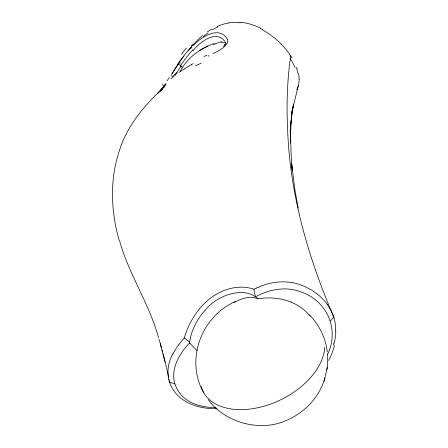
<?xml version="1.0" encoding="UTF-8"?>
<svg xmlns="http://www.w3.org/2000/svg" width="448" height="448" viewBox="0 0 448 448"><rect width="100%" height="100%" fill="white"/><g stroke="black" fill="none" stroke-linecap="round" stroke-linejoin="round"><path stroke-width="0.67" d="M290.45 143.158L290.478 131.449L291.105 154.123L292.236 170.537L291.581 163.397L294.907 189.778L298.2 208.18M168.022 372.193L168.19 375.956A46.654 36.288 -5 0 0 169.534 381.987M335.535 331.01L335.552 329.997A55.037 47.247 -28.5 0 0 333.861 317.027M290.528 136.511L290.942 124.326L292.051 110.611L290.539 127.126M290.416 128.503L290.164 131.253L291.53 117.382L293.574 104.014L292.27 110.499L298.396 85.372M326.833 369.774L327.662 364.599L327.393 353.92M281.702 44.57C283.797 46.822 285.774 49.174 287.633 51.621C292.83 55.714 289.072 62.199 289.206 67.637C286.871 89.146 286.591 110.841 287.739 132.434C290.377 194.79 307.77 255.578 331.962 312.805M225.109 45.041L225.411 42.75M197.07 350.638L189.588 343.039C191.089 327.802 200.598 313.191 212.117 303.229C223.793 293.882 245.655 286.972 257.802 298.771C249.95 295.473 241.102 298.62 234.069 302.484M208.281 399.756C223.121 419.451 248.942 428.635 273.034 424.62C296.957 419.77 318.321 401.682 324.895 377.922M324.061 381.438L327.382 367.444M333.838 343.269L333.323 345.246M178.858 344.478C180.578 342.205 182.431 340.043 184.341 337.926C187.499 326.833 193.038 316.4 200.519 307.619C213.063 292.572 234.55 282.666 253.91 289.218L256.178 288.159M327.505 354.62C339.926 328.91 326.704 300.003 299.79 291.486C285.219 286.238 269.136 289.52 255.825 296.643M172.525 354.614L173.331 353.041M226.951 43.31C223.972 48.541 218.042 50.966 212.99 53.71M171.052 75.55L177.206 65.363L183.826 56.101M180.09 71.529C187.034 58.05 199.847 48.53 213.948 43.551M223.608 46.603L225.294 43.803M174.793 75.79L181.104 65.934A2.576 0.767 35.5 0 0 179.749 64.938L178.584 64.417A2.178 0.65 35.6 0 0 178.018 64.467L172.138 73.371M164.265 85.898L163.649 86.845L164.472 85.82M164.674 85.366L161.263 90.244L163.845 86.481M161.263 90.244L164.097 86.117M159.936 91.554L164.455 85.646M160.496 90.894L166.085 83.72L160.826 90.451L164.92 85.786L157.612 93.464L162.35 88.62C143.982 105.98 126.98 126.022 119.403 150.595C109.474 179.911 110.902 212.167 119.515 241.612M188.048 50.82L196.336 41.25L202.552 35.409M192.903 50.826C199.741 42 216.994 28.582 225.596 42.504M330.422 320.908L333.771 317.061L331.055 310.481L327.27 304.41M190.882 48.39L191.761 47.415M189.588 343.039C177.738 354.81 167.759 374.394 177.845 390.135C185.382 403.581 201.835 407.473 216.104 407.758M193.536 45.506C201.051 36.842 219.604 25.116 227.427 39.424M170.968 78.865L173.992 76.266M179.088 72.358L184.055 69.003M207.458 31.763L211.876 29.042M191.391 64.607L193.306 63.554M235.67 301.414C201.622 315.902 185.03 359.677 203.47 392.241M207.945 45.937L199.601 50.478M217.011 26.466L217.515 26.247M258.518 287.14C270.726 281.775 284.743 280.09 297.651 283.903A63.414 54.41 -31.3 0 1 304.78 286.496L311.422 289.94L317.352 294.118M228.642 22.977L227.685 23.145A49.935 43.814 22.7 0 0 217.543 26.298M220.226 41.933L221.659 41.742M217 408.727C197.798 409.248 175.017 401.475 169.31 381.091M239.226 22.518L240.946 22.663M169.49 381.998L174.916 383.958M260.439 28.448L262.875 29.725M189.302 341.947L184.341 337.926M309.646 315.084C319.323 325.002 325.679 338.156 327.275 351.926M181.104 65.934L182.549 67.732M327.23 304.36L327.247 304.377A72.895 62.429 -30.6 0 0 317.419 294.151M290.517 55.642L292.018 57.949M333.771 317.061L332.22 313.41M296.621 67.329L297.114 68.706M158.598 337.882C149.755 304.954 130.066 276.298 120.445 243.746M158.962 339.063L161.442 347.514M162.126 349.983L162.462 351.232M160.289 343.778L165.11 362.348M163.128 353.741L163.783 356.283M163.94 356.922L164.265 358.204M164.422 358.848L165.054 361.441M165.211 362.096L165.519 363.406M165.676 364.062L166.886 369.382M120.036 242.004L120.299 243.169M253.91 289.218L255.265 296.184M167.031 370.059L167.322 371.414M167.474 372.086L168.23 375.704M168.414 376.594L168.599 377.49M168.958 379.282L169.137 380.184M299.085 79.206L299.079 80.349A31.382 26.163 14.6 0 1 296.744 89.757M324.806 347.116A66.31 41.938 -26 0 1 266.896 405.322A66.31 41.938 -26 0 1 201.118 386.422M257.807 298.822A65.022 55.563 -31.4 0 1 291.872 302.389M173.365 353.052A82.566 64.081 -6.2 0 1 178.942 344.512M167.927 372.193A62.709 48.961 -5 0 1 172.351 354.564M334.499 345.374A75.018 65.218 -28.4 0 1 328.675 360.55M335.826 330.982A68.494 58.806 -29.1 0 1 334.18 343.297M256.161 288.12A83.558 71.568 -32.6 0 1 258.446 287.129M310.005 316.075A58.223 49.829 -31.8 0 0 299.466 306.522A60.805 52.018 -31.6 0 0 291.827 302.473M181.429 54.281A63.398 21.627 -52.2 0 1 186.357 48.182M203.392 36.557A75.863 67.357 79.4 0 1 208.074 32.766M212.386 29.68A63.89 53.402 12.9 0 1 217.498 27.21M228.62 22.921A42.997 37.106 20.3 0 1 239.226 22.445M240.957 22.26A49.09 41.574 19.1 0 1 260.585 28.202M262.702 29.982A62.054 50.204 19.6 0 1 273.241 37.122M273.661 37.218A74.463 60.592 19.4 0 1 281.574 44.654M290.231 58.587A59.83 46.721 25.1 0 1 295.075 67.575M296.666 68.779A51.912 42.554 18.7 0 1 298.15 73.87M298.626 73.836A41.446 34.77 11.3 0 1 299.169 79.212M180.214 66.063A40.382 9.716 -52.6 0 1 192.847 49.717M221.066 42.409A32.659 10.422 -38.5 0 1 225.378 42.644M214.956 43.982A35.762 12.034 -42.8 0 1 219.895 42.386M213.388 44.632A37.122 13.126 -44.4 0 1 215.023 43.91M208.264 56.302A2.548 1.148 62.6 0 1 208.93 55.647M206.92 55.121A43.798 3.03 -24.3 0 1 203.941 56.538M195.619 65.744A41.77 1.926 -25 0 1 201.303 63.112M227.293 39.441A27.054 12.152 -2.9 0 1 227.231 43.322M191.335 46.032A44.822 18.838 -55.3 0 1 193.239 44.027M177.397 64.534A43.764 10.646 -51.8 0 1 190.831 47.589M184.145 69.014A37.85 8.91 -27.9 0 1 191.442 64.646M172.021 76.787A37.626 9.022 -27.9 0 1 177.156 72.621M165.178 85.008A41.961 6.177 -32.8 0 1 162.098 84.582M169.193 77.482A30.033 0.834 -60.3 0 1 167.188 80.791M164.36 87.046A29.999 0.896 -61.1 0 1 164.483 86.218M179.642 63.694A32.67 0.286 -58.6 0 1 180.118 62.905"/></g></svg>
